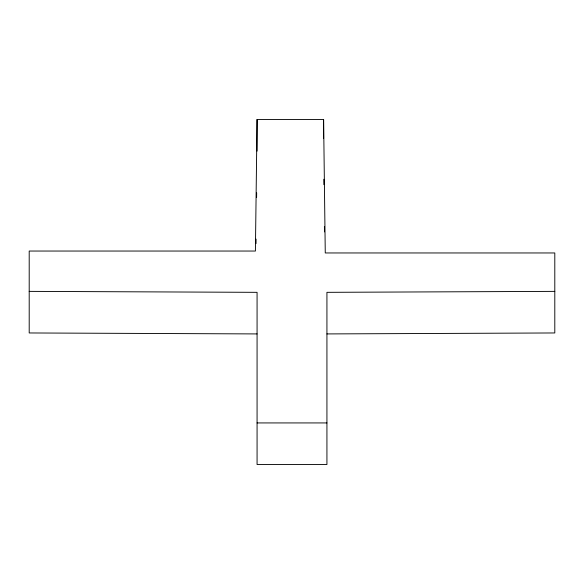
<?xml version="1.0" encoding="UTF-8"?>
<svg xmlns="http://www.w3.org/2000/svg" width="584" height="584" viewBox="0 0 584 584"><rect width="100%" height="100%" fill="white"/><g stroke="black" fill="none" stroke-linecap="round" stroke-linejoin="round"><path stroke-width="0.88" d="M326.93 333.924L554.8 332.96L554.8 252.96L325.266 252.96L323.602 119.479L257.07 119.479L255.405 251.04L29.2 251.04L29.2 332.96L257.07 333.924M256.026 243.63L256.084 239.097M256.61 197.363L256.668 192.822M554.8 291.372L326.93 292.336L326.93 464.521L257.07 464.521L257.07 292.336L29.2 291.372M257.07 422.933L326.93 422.933M323.828 179.23L323.894 184.675M324.419 226.446L324.485 231.892M323.602 119.479L323.602 138.466M257.07 119.479L257.07 151.125"/></g></svg>
